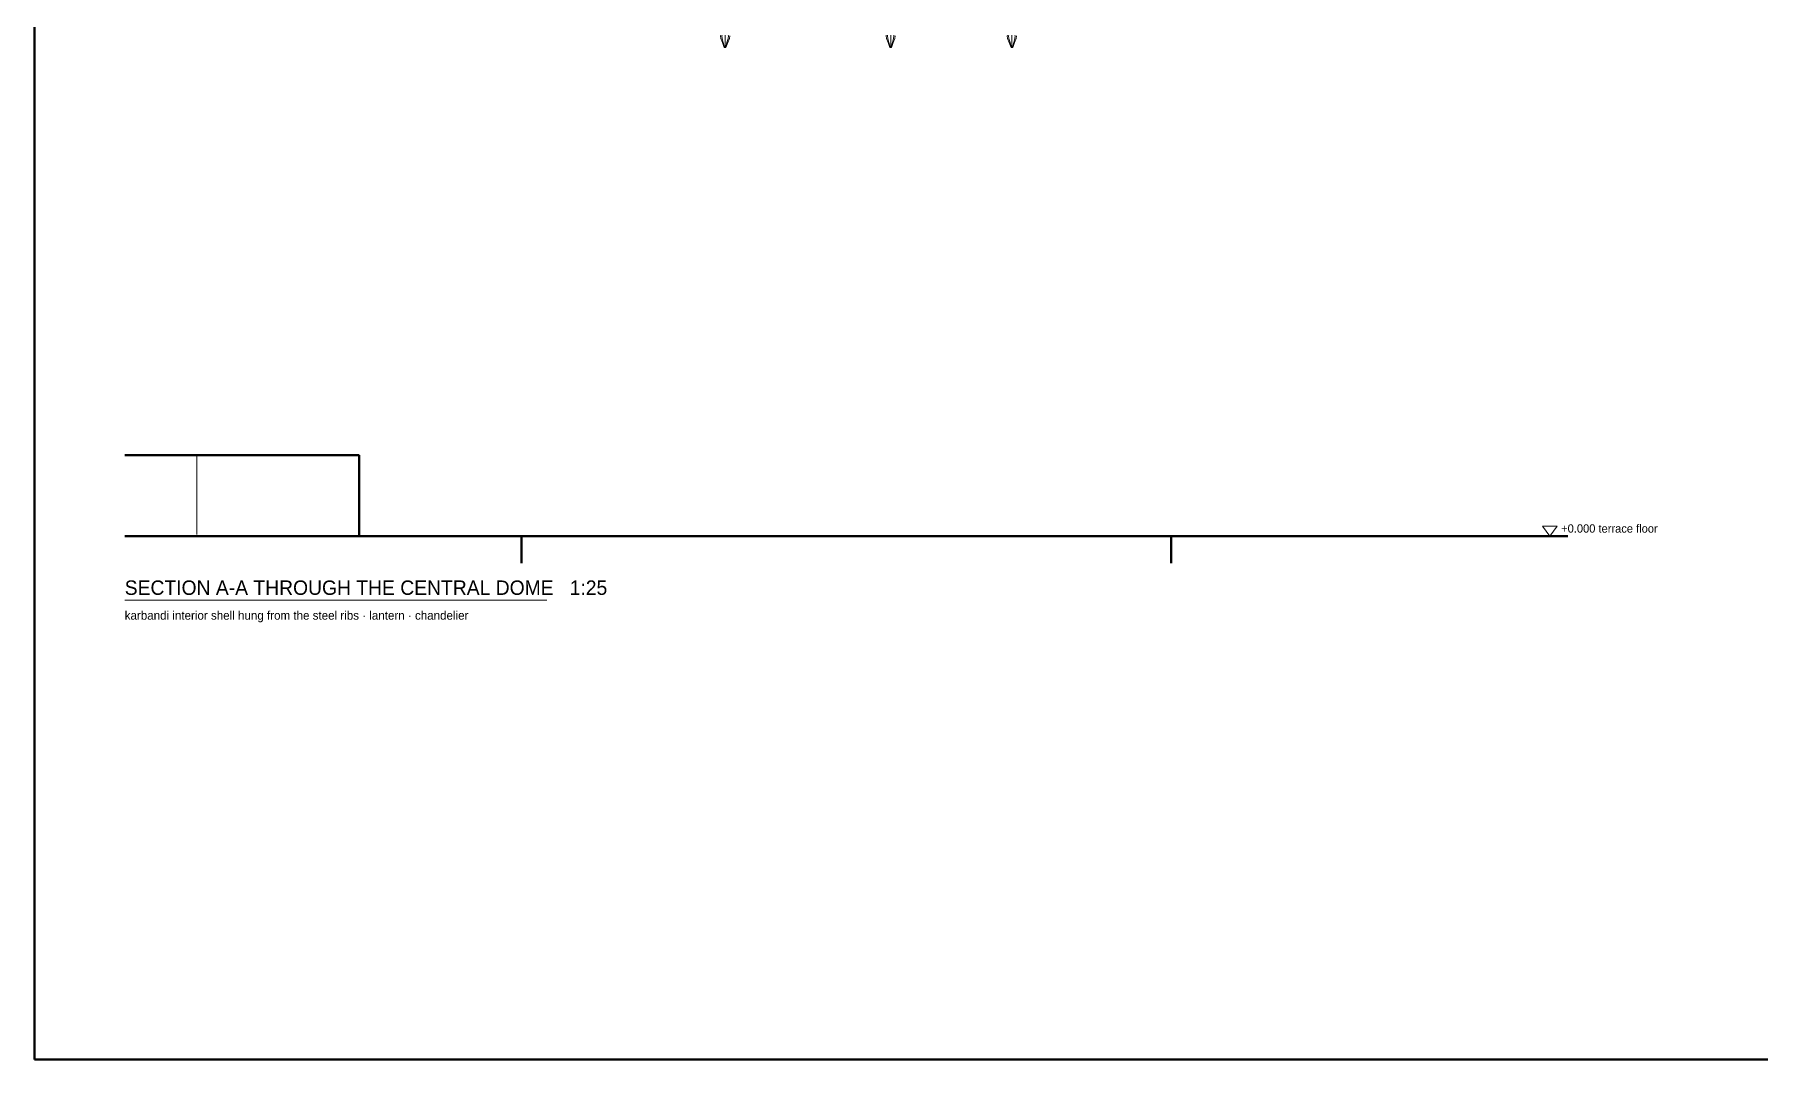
# Model space of a CAD drawing. Header units: metres. Extents: x 10 to 831, y 10 to 584.
# Drawn here: x 10 to 392.7, y 10 to 237.2 of the extents above; entities that cross this region are included whole.
import ezdxf

# ---------------------------------------------------------------- set-up
doc = ezdxf.new("R2010")
doc.units = ezdxf.units.M
for name, color, linetype, lineweight in [('CUT', 7, 'Continuous', 50), ('DIM', 1, 'Continuous', 13), ('FRAME', 7, 'Continuous', 50), ('TXT', 7, 'Continuous', 18), ('VIS', 8, 'Continuous', 13)]:
    doc.layers.add(name, color=color, linetype=linetype, lineweight=lineweight)

msp = doc.modelspace()

# ---------------------------------------------------------------- linework, layer by layer
at = {"layer": 'CUT'}
for p, q in [((69.4544, 144), (30, 144)), ((82, 144), (69.4544, 144)), ((82, 126), (82, 144)), ((30, 126), (69.4544, 126)), ((118, 126), (30, 126)), ((69.4544, 126), (82, 126)), ((118, 120), (118, 126)), ((262, 126), (118, 126)), ((118, 126), (118, 120)), ((262, 126), (350, 126)), ((262, 120), (262, 126)), ((262, 120), (262, 126))]:
    msp.add_line(p, q, dxfattribs=at)
at = {"layer": 'DIM'}
msp.add_line((334, 126), (346, 126), dxfattribs=at)
msp.add_lwpolyline([(344.4, 128.2), (347.6, 128.2), (346, 126), (344.4, 128.2)], dxfattribs=at)
at = {"layer": 'FRAME'}
msp.add_lwpolyline([(10, 10), (831, 10), (831, 584), (10, 584), (10, 10)], close=True, dxfattribs=at)
at = {"layer": 'TXT'}
msp.add_line((30, 111.8), (123.6, 111.8), dxfattribs=at)
at = {"layer": 'VIS'}
for p, q in [((162.122, 236.9068), (162.158, 237.1228)), ((162.194, 236.3668), (162.122, 236.9068)), ((162.554, 235.4668), (162.194, 236.3668)), ((162.4172, 236.9068), (162.4428, 237.1228)), ((162.468, 236.3668), (162.4172, 236.9068)), ((162.7228, 235.4668), (162.468, 236.3668)), ((162.95, 234.3868), (162.554, 235.4668)), ((163.0028, 234.3868), (162.7228, 235.4668)), ((162.95, 234.3868), (163.0028, 234.3868)), ((163.0028, 234.3868), (163.13, 234.3868)), ((163.13, 236.9068), (163.13, 237.1228)), ((163.13, 236.3668), (163.13, 236.9068)), ((163.13, 235.4668), (163.13, 236.3668)), ((163.13, 234.3868), (163.13, 235.4668)), ((163.13, 234.3868), (163.2572, 234.3868)), ((163.2572, 234.3868), (163.5372, 235.4668)), ((163.2572, 234.3868), (163.31, 234.3868)), ((163.31, 234.3868), (163.2836, 234.3868)), ((163.706, 235.4668), (163.31, 234.3868)), ((163.5372, 235.4668), (163.7916, 236.3668)), ((164.066, 236.3668), (163.706, 235.4668)), ((163.7916, 236.3668), (163.8428, 236.9068)), ((163.8428, 236.9068), (163.8172, 237.1228)), ((164.138, 236.9068), (164.066, 236.3668)), ((198.8272, 236.9068), (198.8632, 237.1228)), ((198.8992, 236.3668), (198.8272, 236.9068)), ((199.2592, 235.4668), (198.8992, 236.3668)), ((199.1224, 236.9068), (199.148, 237.1228)), ((199.1732, 236.3668), (199.1224, 236.9068)), ((199.428, 235.4668), (199.1732, 236.3668)), ((199.6552, 234.3868), (199.2592, 235.4668)), ((199.708, 234.3868), (199.428, 235.4668)), ((199.6552, 234.3868), (199.708, 234.3868)), ((199.708, 234.3868), (199.8352, 234.3868)), ((199.8352, 236.9068), (199.8352, 237.1228)), ((199.8352, 236.3668), (199.8352, 236.9068)), ((199.8352, 235.4668), (199.8352, 236.3668)), ((199.8352, 234.3868), (199.8352, 235.4668)), ((199.8352, 234.3868), (199.9624, 234.3868)), ((199.9624, 234.3868), (200.2424, 235.4668)), ((199.9624, 234.3868), (200.0152, 234.3868)), ((200.0152, 234.3868), (199.9888, 234.3868)), ((200.4112, 235.4668), (200.0152, 234.3868)), ((200.2424, 235.4668), (200.4968, 236.3668)), ((200.7712, 236.3668), (200.4112, 235.4668)), ((200.4968, 236.3668), (200.548, 236.9068)), ((200.548, 236.9068), (200.5224, 237.1228)), ((200.8432, 236.9068), (200.7712, 236.3668)), ((225.6972, 236.9068), (225.7332, 237.1228)), ((225.7692, 236.3668), (225.6972, 236.9068)), ((226.1292, 235.4668), (225.7692, 236.3668)), ((225.9924, 236.9068), (226.018, 237.1228)), ((226.0432, 236.3668), (225.9924, 236.9068)), ((226.298, 235.4668), (226.0432, 236.3668)), ((226.5252, 234.3868), (226.1292, 235.4668)), ((226.578, 234.3868), (226.298, 235.4668)), ((226.5252, 234.3868), (226.578, 234.3868)), ((226.578, 234.3868), (226.7052, 234.3868)), ((226.7052, 236.9068), (226.7052, 237.1228)), ((226.7052, 236.3668), (226.7052, 236.9068)), ((226.7052, 235.4668), (226.7052, 236.3668)), ((226.7052, 234.3868), (226.7052, 235.4668)), ((226.7052, 234.3868), (226.8324, 234.3868)), ((226.8324, 234.3868), (227.1124, 235.4668)), ((226.8324, 234.3868), (226.8852, 234.3868)), ((226.8852, 234.3868), (226.8588, 234.3868)), ((227.2812, 235.4668), (226.8852, 234.3868)), ((227.1124, 235.4668), (227.3672, 236.3668)), ((227.6412, 236.3668), (227.2812, 235.4668)), ((227.3672, 236.3668), (227.418, 236.9068)), ((227.418, 236.9068), (227.3924, 237.1228)), ((227.7132, 236.9068), (227.6412, 236.3668)), ((30, 144), (45.8, 144)), ((69.4544, 144), (30, 144)), ((46, 144), (82, 144)), ((46, 126.4092), (46, 144)), ((82, 144), (69.4544, 144)), ((82, 144), (82, 126.2044)), ((82, 144), (82, 144)), ((82, 144), (82, 126)), ((30, 126), (69.4544, 126)), ((30, 126), (118, 126)), ((118, 126), (30, 126)), ((118, 126), (30, 126)), ((82, 126), (69.4544, 126)), ((82, 126), (82, 126)), ((118, 120), (118, 126)), ((262, 126), (118, 126)), ((118, 126), (118, 126)), ((118, 126), (118, 120)), ((118, 126), (118, 126)), ((118, 126), (262, 126)), ((118, 120), (118, 126)), ((262, 126), (118, 126)), ((118, 126), (118, 120)), ((350, 126), (262, 126)), ((262, 126), (350, 126)), ((262, 126), (262, 126)), ((262, 120), (262, 126)), ((262, 126), (350, 126)), ((262, 126), (262, 120)), ((262, 120), (262, 126)), ((262, 126), (262, 126)), ((262, 126), (262, 120))]:
    msp.add_line(p, q, dxfattribs=at)

# ---------------------------------------------------------------- texts
at = {"layer": 'DIM'}
msp.add_text('+0.000 terrace floor', height=1.84, dxfattribs=at).set_placement((348.5, 126.8))
at = {"layer": 'TXT'}
for s, height, p in [('SECTION A-A THROUGH THE CENTRAL DOME   1:25', 3.2, (30, 113)), ('karbandi interior shell hung from the steel ribs · lantern · chandelier', 1.92, (30, 107.5))]:
    msp.add_text(s, height=height, dxfattribs=at).set_placement(p)

doc.saveas('drawing.dxf')
